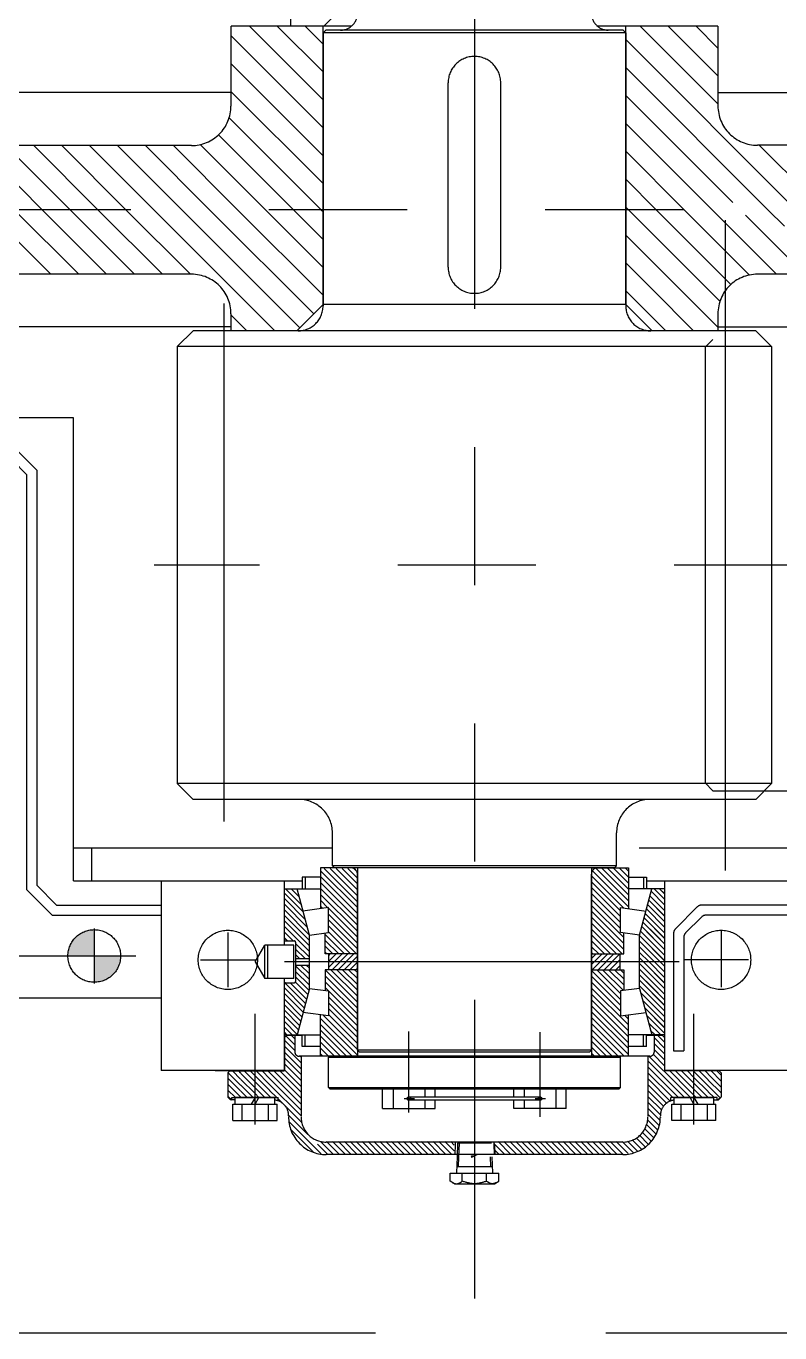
# Model space of a CAD drawing. Header units: millimetres. Extents: x 0 to 29400, y -802 to 20790.
# Drawn here: x 11122 to 11695, y 12708 to 13701 of the extents above; entities that cross this region are included whole.
import ezdxf

# ---------------------------------------------------------------- set-up
doc = ezdxf.new("R2010")
doc.units = ezdxf.units.MM
doc.header["$LTSCALE"] = 700
doc.linetypes.add('K', pattern=[2.5, 1.25, -0.25, 0.25, -0.25, 0.25, -0.25])
for name, color, linetype in [('02', 1, 'Continuous'), ('07', 6, 'K'), ('11', 3, 'Continuous')]:
    doc.layers.add(name, color=color, linetype=linetype)

# ---------------------------------------------------------------- blocks, each defined once
blk = doc.blocks.new('werwerwer')
at = {"layer": '07', "color": 6, "linetype": 'K'}
blk.add_line((7548.89, 10264.87), (12743.59, 10264.87), dxfattribs=at)
blk = doc.blocks.new('w34')
at = {"layer": '07', "linetype": 'K', "ltscale": 0.6}
h = blk.add_hatch(color=6, dxfattribs=at)
h.paths.add_polyline_path([(9464.8, 35231.27), (9484.8, 35231.27), (9484.8, 35251.27, 0.414214)])
h.paths.add_polyline_path([(9484.8, 35211.27, 0.414214), (9504.8, 35231.27), (9484.8, 35231.27)])
at = {"layer": '07', "color": 6, "linetype": 'K', "ltscale": 0.6}
for p, q in [((9773.7, 36247.93), (9773.7, 34970.96)), ((9633.97, 35956.75), (9633.97, 35937.75)), ((9684.64, 35963.25), (9659.24, 35937.75)), ((9588.68, 35937.77), (9588.68, 35877.05)), ((9680.23, 35937.77), (9588.71, 35937.77)), ((9602.68, 35937.77), (9658.69, 35881.77)), ((9623.9, 35937.77), (9658.69, 35902.98)), ((9680.23, 35937.77), (9633.97, 35937.77)), ((9645.11, 35937.77), (9658.69, 35924.19)), ((9658.69, 35726.29), (9658.71, 35937.79)), ((9658.69, 35932.77), (9660.69, 35934.77)), ((9886.69, 35934.77), (9660.69, 35934.77)), ((9913.42, 35937.77), (9867.15, 35937.77)), ((9958.71, 35937.77), (9867.15, 35937.77)), ((9888.69, 35932.77), (9886.69, 35934.77)), ((9888.69, 35726.27), (9888.71, 35937.77)), ((9899.67, 35937.77), (9958.7, 35878.74)), ((9920.88, 35937.77), (9958.71, 35899.95)), ((9942.09, 35937.77), (9958.71, 35921.16)), ((9958.71, 35937.77), (9958.7, 35877.27)), ((9588.68, 35930.57), (9658.69, 35860.55)), ((9888.69, 35932.77), (9658.69, 35932.77)), ((9658.69, 35932.77), (9658.69, 35725.27)), ((9888.69, 35932.77), (9888.69, 35725.27)), ((9888.7, 35927.52), (10017.95, 35798.27)), ((9773.7, 35914.77), (9773.7, 35914.77)), ((9588.68, 35909.35), (9658.69, 35839.34)), ((9888.7, 35906.31), (9996.74, 35798.27)), ((9753.7, 35754.77), (9753.7, 35894.77)), ((9793.7, 35754.77), (9793.7, 35894.77)), ((9588.68, 35887.27), (9242.83, 35887.27)), ((9588.68, 35888.14), (9658.69, 35818.13)), ((9888.7, 35885.1), (9970.1, 35803.7)), ((9958.7, 35887.27), (10559.55, 35887.27)), ((9587.36, 35868.24), (9657.33, 35798.27)), ((9579.21, 35855.18), (9636.12, 35798.27)), ((9888.7, 35863.89), (9954.32, 35798.27)), ((9558.68, 35847.05), (9363.13, 35847.07)), ((9396.4, 35847.07), (9445.2, 35798.27)), ((9417.62, 35847.07), (9466.41, 35798.27)), ((9438.83, 35847.06), (9487.62, 35798.27)), ((9460.05, 35847.06), (9508.84, 35798.27)), ((9481.27, 35847.06), (9530.05, 35798.27)), ((9502.48, 35847.05), (9551.26, 35798.27)), ((9523.7, 35847.05), (9572.48, 35798.27)), ((9544.91, 35847.05), (9593.69, 35798.27)), ((9565.37, 35847.8), (9614.9, 35798.27)), ((10473.7, 35847.27), (9988.7, 35847.27)), ((9990.17, 35847.27), (10039.17, 35798.27)), ((9888.7, 35842.68), (9933.1, 35798.27)), ((9888.7, 35821.46), (9911.89, 35798.27)), ((10562.55, 35798.27), (8614.34, 35798.27)), ((9402.77, 35798.27), (9451.77, 35749.27)), ((9423.99, 35798.27), (9472.99, 35749.27)), ((9445.2, 35798.27), (9494.2, 35749.27)), ((9466.41, 35798.27), (9515.41, 35749.27)), ((9487.62, 35798.27), (9536.62, 35749.27)), ((9508.84, 35798.27), (9557.84, 35749.27)), ((9530.05, 35798.27), (9622.05, 35706.27)), ((9551.26, 35798.27), (9640.97, 35708.57)), ((9572.48, 35798.27), (9651.58, 35719.17)), ((9593.69, 35798.27), (9658.69, 35733.27)), ((9614.9, 35798.27), (9658.69, 35754.49)), ((9636.12, 35798.27), (9658.69, 35775.7)), ((9657.33, 35798.27), (9658.69, 35796.91)), ((9888.7, 35800.25), (9890.68, 35798.27)), ((9890.68, 35798.27), (9960.22, 35728.73)), ((9911.89, 35798.27), (9968.61, 35741.56)), ((9933.1, 35798.27), (9982.71, 35748.67)), ((9954.32, 35798.27), (10003.32, 35749.27)), ((9996.74, 35798.27), (10009.25, 35785.77)), ((9964.33, 35790.27), (9964.33, 35296.16)), ((9979.58, 35794.22), (10024.53, 35749.27)), ((9888.7, 35779.04), (9947.6, 35720.13)), ((9888.69, 35757.83), (9908.67, 35737.85)), ((9558.69, 35749.27), (9363.12, 35749.27)), ((10473.7, 35749.27), (9988.7, 35749.27)), ((9888.69, 35736.62), (9919.04, 35706.27)), ((9908.67, 35737.85), (9940.25, 35706.27)), ((9583.19, 35726.97), (9583.19, 35333.32)), ((9658.69, 35726.29), (9638.69, 35706.29)), ((9888.69, 35726.27), (9658.69, 35726.29)), ((9773.7, 35734.77), (9773.7, 35734.77)), ((9888.69, 35726.27), (9908.69, 35706.27)), ((9964.19, 35726.97), (9964.19, 35333.32)), ((9588.69, 35719.27), (9588.69, 35706.27)), ((9588.69, 35718.42), (9600.84, 35706.27)), ((9947.6, 35720.13), (9958.69, 35709.04)), ((9958.69, 35719.27), (9958.69, 35706.27)), ((9588.69, 35709.27), (9246.27, 35709.27)), ((9559.89, 35706.27), (9547.89, 35694.27)), ((9987.5, 35706.27), (9559.89, 35706.27)), ((9958.69, 35706.27), (9588.69, 35706.27)), ((9958.69, 35709.27), (10559.55, 35709.27)), ((9987.5, 35706.27), (9999.5, 35694.27)), ((9954.92, 35699.77), (9948.92, 35693.77)), ((10970.3, 35699.77), (9954.92, 35699.77)), ((9999.5, 35694.27), (9547.89, 35694.27)), ((9547.89, 35694.27), (9547.89, 35362.27)), ((9948.92, 35693.77), (9948.92, 35362.77)), ((9999.5, 35694.27), (9999.5, 35362.27)), ((9469.05, 35640.27), (9238.97, 35640.27)), ((9469.05, 35288.27), (9469.05, 35640.27)), ((9422.91, 35607.67), (9433.4, 35597.18)), ((9426.1, 35615.37), (9441.1, 35600.37)), ((9433.4, 35597.18), (9433.4, 35281.78)), ((9441.1, 35600.37), (9441.1, 35284.97)), ((12760.38, 35528.27), (9530.22, 35528.27)), ((9999.5, 35362.27), (9547.89, 35362.27)), ((9547.89, 35362.27), (9559.89, 35350.27)), ((9948.92, 35362.77), (9954.92, 35356.77)), ((9999.5, 35362.27), (9987.5, 35350.27)), ((9987.5, 35350.27), (9559.89, 35350.27)), ((9954.92, 35356.77), (10443.8, 35356.77)), ((9665.74, 35299.77), (9665.74, 35324.77)), ((9881.64, 35299.77), (9881.64, 35324.77)), ((9665.74, 35313.27), (9469.05, 35313.27)), ((9482.59, 35313.27), (9482.59, 35288.27)), ((10423.8, 35313.27), (9881.64, 35313.27)), ((9656.73, 35298.27), (9656.73, 35267.18)), ((9862.59, 35298.27), (9656.73, 35298.27)), ((9881.64, 35299.77), (9665.74, 35299.77)), ((9665.74, 35299.77), (9667.24, 35298.27)), ((9880.14, 35298.27), (9667.24, 35298.27)), ((9684.79, 35298.27), (9684.79, 35155.4)), ((9862.59, 35298.27), (9890.65, 35298.27)), ((9862.59, 35298.27), (9862.59, 35155.4)), ((9881.64, 35299.77), (9880.14, 35298.27)), ((9890.65, 35298.27), (9890.65, 35267.18)), ((9469.05, 35288.27), (9642.84, 35288.27)), ((9535.55, 35288.27), (9535.55, 35144.27)), ((9629.2, 35288.27), (9629.2, 35239.54)), ((9656.73, 35291.1), (9642.84, 35291.1)), ((9642.84, 35291.1), (9642.84, 35282.4)), ((9645.15, 35291.1), (9645.15, 35282.4)), ((9656.73, 35296.03), (9684.73, 35268.02)), ((9656.73, 35291.54), (9684.73, 35263.53)), ((9659.61, 35297.64), (9684.73, 35272.51)), ((9664.1, 35297.64), (9684.73, 35277)), ((9668.59, 35297.64), (9684.73, 35281.49)), ((9673.08, 35297.64), (9684.73, 35285.98)), ((9677.57, 35297.64), (9684.73, 35290.47)), ((9682.06, 35297.64), (9684.79, 35294.91)), ((9684.73, 35159.77), (9684.73, 35293.47)), ((9862.59, 35296.71), (9890.65, 35268.65)), ((9862.65, 35159.77), (9862.65, 35293.47)), ((9862.65, 35292.16), (9887.17, 35267.64)), ((9866.16, 35297.64), (9890.65, 35273.14)), ((9870.65, 35297.64), (9890.65, 35277.63)), ((9875.14, 35297.64), (9890.65, 35282.12)), ((9879.63, 35297.64), (9890.65, 35286.61)), ((9884.12, 35297.64), (9890.65, 35291.1)), ((9888.61, 35297.64), (9890.65, 35295.59)), ((9890.65, 35291.1), (9904.54, 35291.1)), ((9902.24, 35291.1), (9902.24, 35282.4)), ((9904.54, 35291.1), (9904.54, 35282.4)), ((9904.54, 35288.27), (10418.93, 35288.27)), ((9918.2, 35288.27), (9918.2, 35144.27)), ((9452.91, 35262.27), (9433.4, 35281.78)), ((9456.1, 35269.97), (9441.1, 35284.97)), ((9629.23, 35239.54), (9629.23, 35282.4)), ((9629.23, 35282.4), (9656.73, 35282.4)), ((9629.23, 35279.07), (9643.58, 35264.72)), ((9630.15, 35282.4), (9642.06, 35270.48)), ((9634.39, 35282.4), (9640.54, 35276.24)), ((9638.63, 35282.4), (9639.02, 35282.01)), ((9648.23, 35247.1), (9638.92, 35282.4)), ((9656.73, 35287.05), (9684.73, 35259.04)), ((9656.73, 35282.56), (9684.73, 35254.55)), ((9862.65, 35287.67), (9884.66, 35265.67)), ((9862.65, 35283.18), (9884.66, 35261.18)), ((9862.65, 35278.69), (9884.66, 35256.69)), ((9918.15, 35282.4), (9890.65, 35282.4)), ((9899.15, 35247.1), (9908.46, 35282.4)), ((9907.93, 35280.39), (9918.22, 35270.1)), ((9907.93, 35280.39), (9918.15, 35270.16)), ((9910.16, 35282.4), (9918.22, 35274.34)), ((9910.16, 35282.4), (9918.15, 35274.41)), ((9914.4, 35282.4), (9918.22, 35278.59)), ((9914.4, 35282.4), (9918.15, 35278.65)), ((9456.1, 35269.97), (9535.55, 35269.97)), ((9629.23, 35274.83), (9645.1, 35258.96)), ((9629.23, 35270.59), (9646.62, 35253.2)), ((9656.73, 35278.07), (9684.73, 35250.06)), ((9656.73, 35273.58), (9662.38, 35267.93)), ((9656.73, 35269.09), (9658.41, 35267.41)), ((9862.65, 35274.2), (9884.66, 35252.2)), ((9862.65, 35269.71), (9887.15, 35245.21)), ((9905.27, 35270.32), (9918.22, 35257.37)), ((9905.27, 35270.32), (9918.15, 35257.44)), ((9906.16, 35273.67), (9918.22, 35261.62)), ((9906.16, 35273.67), (9918.15, 35261.68)), ((9907.04, 35277.03), (9918.22, 35265.86)), ((9907.04, 35277.03), (9918.15, 35265.92)), ((9926.47, 35251.93), (9943.05, 35268.51)), ((10351.3, 35269.97), (9946.58, 35269.97)), ((9452.91, 35262.27), (9535.55, 35262.27)), ((9629.23, 35266.35), (9648.14, 35247.43)), ((9629.23, 35262.1), (9648.23, 35243.1)), ((9662.73, 35267.97), (9643.32, 35265.42)), ((9662.73, 35249.01), (9662.73, 35267.97)), ((9662.73, 35267.58), (9684.73, 35245.57)), ((9662.73, 35263.09), (9684.73, 35241.08)), ((9662.73, 35258.6), (9684.73, 35236.59)), ((9862.65, 35265.22), (9887.15, 35240.72)), ((9862.65, 35260.73), (9887.15, 35236.23)), ((9884.66, 35249.01), (9884.66, 35267.97)), ((9884.66, 35267.97), (9904.06, 35265.42)), ((9902.62, 35260.24), (9918.22, 35244.65)), ((9902.62, 35260.24), (9916.14, 35246.72)), ((9903.5, 35263.6), (9918.22, 35248.89)), ((9903.5, 35263.6), (9918.15, 35248.95)), ((9904.39, 35266.96), (9918.22, 35253.13)), ((9904.39, 35266.96), (9918.15, 35253.19)), ((9934.17, 35248.74), (9946.24, 35260.81)), ((10351.3, 35262.27), (9949.77, 35262.27)), ((9484.8, 35252.1), (9484.8, 35210.44)), ((9586.3, 35249.1), (9586.3, 35207.44)), ((9629.23, 35257.86), (9648.23, 35238.86)), ((9629.23, 35253.62), (9648.23, 35234.62)), ((9629.23, 35249.38), (9635.89, 35242.71)), ((9648.23, 35247.1), (9662.73, 35249.01)), ((9660.23, 35232.84), (9660.23, 35248.68)), ((9662.73, 35254.11), (9684, 35232.84)), ((9662.73, 35249.62), (9679.51, 35232.84)), ((9862.65, 35256.24), (9886.06, 35232.84)), ((9862.65, 35251.75), (9881.57, 35232.84)), ((9899.15, 35247.1), (9884.66, 35249.01)), ((9887.15, 35232.84), (9887.15, 35248.68)), ((9899.96, 35250.17), (9918.22, 35231.92)), ((9899.96, 35250.17), (9904.24, 35245.89)), ((9900.85, 35253.53), (9918.22, 35236.16)), ((9900.85, 35253.53), (9908.21, 35246.17)), ((9901.73, 35256.89), (9918.22, 35240.4)), ((9901.73, 35256.89), (9912.18, 35246.44)), ((9925, 35248.61), (9925, 35159.19)), ((9961.1, 35250.77), (9961.1, 35207.44)), ((9607.16, 35226.84), (9614.49, 35239.54)), ((9636.49, 35239.54), (9614.49, 35239.54)), ((9614.49, 35214.14), (9614.49, 35239.54)), ((9616.49, 35239.54), (9616.49, 35214.14)), ((9629.23, 35245.13), (9631.65, 35242.71)), ((9630.23, 35242.71), (9636.83, 35242.71)), ((9636.49, 35214.14), (9636.49, 35239.54)), ((9637.83, 35241.71), (9637.83, 35211.96)), ((9637.83, 35240.78), (9648.23, 35230.38)), ((9648.23, 35206.57), (9648.23, 35247.1)), ((9660.23, 35247.63), (9675.02, 35232.84)), ((9660.23, 35243.14), (9670.53, 35232.84)), ((9660.23, 35238.65), (9666.04, 35232.84)), ((9862.65, 35247.26), (9877.08, 35232.84)), ((9862.65, 35242.77), (9872.59, 35232.84)), ((9899.15, 35206.57), (9899.15, 35247.1)), ((9899.15, 35246.74), (9918.22, 35227.67)), ((9899.15, 35246.74), (9900.27, 35245.62)), ((9899.15, 35242.49), (9914.81, 35226.84)), ((9899.15, 35242.49), (9914.81, 35226.84)), ((9900.27, 35245.62), (9918.15, 35227.74)), ((9904.24, 35245.89), (9918.15, 35231.98)), ((9908.21, 35246.17), (9918.15, 35236.22)), ((9912.18, 35246.44), (9918.15, 35240.47)), ((9916.14, 35246.72), (9918.15, 35244.71)), ((9932.7, 35245.42), (9932.7, 35159.19)), ((9390.97, 35231.27), (9516.33, 35231.27)), ((9637.83, 35236.53), (9645.03, 35229.34)), ((9637.83, 35232.29), (9640.78, 35229.34)), ((9637.83, 35229.34), (9648.23, 35229.34)), ((9660.23, 35234.16), (9661.55, 35232.84)), ((9684.73, 35232.84), (9660.23, 35232.84)), ((9663.03, 35222.75), (9673.11, 35232.84)), ((9663.03, 35227.24), (9668.62, 35232.84)), ((9663.03, 35231.73), (9664.13, 35232.84)), ((9663.03, 35220.84), (9663.03, 35232.84)), ((9665.6, 35220.84), (9677.6, 35232.84)), ((9670.09, 35220.84), (9682.09, 35232.84)), ((9674.58, 35220.84), (9684.73, 35230.99)), ((9862.65, 35238.28), (9868.1, 35232.84)), ((9862.65, 35233.79), (9863.61, 35232.84)), ((9862.65, 35232.84), (9887.15, 35232.84)), ((9862.65, 35224.8), (9870.68, 35232.84)), ((9862.65, 35229.29), (9866.19, 35232.84)), ((9863.17, 35220.84), (9875.17, 35232.84)), ((9867.66, 35220.84), (9879.66, 35232.84)), ((9872.15, 35220.84), (9884.15, 35232.84)), ((9884.35, 35220.84), (9884.35, 35232.84)), ((9899.15, 35238.25), (9910.57, 35226.84)), ((9899.15, 35238.25), (9910.57, 35226.84)), ((9899.15, 35234.01), (9906.33, 35226.84)), ((9899.15, 35234.01), (9906.33, 35226.84)), ((9899.15, 35229.77), (9902.08, 35226.84)), ((9899.15, 35229.77), (9902.08, 35226.84)), ((9565.47, 35228.27), (9607.14, 35228.27)), ((9607.16, 35226.84), (9614.49, 35214.14)), ((9929.14, 35226.84), (9629.23, 35226.84)), ((9637.83, 35224.34), (9648.23, 35224.34)), ((9637.83, 35223.81), (9648.23, 35213.41)), ((9637.83, 35219.56), (9648.23, 35209.16)), ((9641.54, 35224.34), (9648.23, 35217.65)), ((9645.78, 35224.34), (9648.23, 35221.89)), ((9684.73, 35220.84), (9660.23, 35220.84)), ((9660.23, 35220.84), (9660.23, 35204.99)), ((9660.23, 35220.69), (9684.73, 35196.18)), ((9664.57, 35220.84), (9684.73, 35200.67)), ((9669.06, 35220.84), (9684.73, 35205.16)), ((9673.55, 35220.84), (9684.73, 35209.65)), ((9678.04, 35220.84), (9684.73, 35214.14)), ((9679.07, 35220.84), (9684.73, 35226.5)), ((9682.53, 35220.84), (9684.73, 35218.63)), ((9683.56, 35220.84), (9684.73, 35222.01)), ((9862.59, 35220.84), (9887.15, 35220.84)), ((9862.65, 35220.32), (9884.66, 35198.31)), ((9866.63, 35220.84), (9884.66, 35202.8)), ((9871.12, 35220.84), (9886.98, 35204.97)), ((9875.61, 35220.84), (9887.15, 35209.29)), ((9876.64, 35220.84), (9884.35, 35228.55)), ((9880.1, 35220.84), (9887.15, 35213.78)), ((9881.13, 35220.84), (9884.35, 35224.06)), ((9884.59, 35220.84), (9887.15, 35218.27)), ((9887.15, 35220.84), (9887.15, 35204.99)), ((9899.15, 35225.52), (9917.84, 35206.83)), ((9899.15, 35225.52), (9918.22, 35206.46)), ((9899.15, 35221.28), (9913.28, 35207.15)), ((9899.15, 35221.28), (9918.22, 35202.22)), ((9902.08, 35226.84), (9918.15, 35210.77)), ((9902.08, 35226.84), (9918.22, 35210.7)), ((9906.33, 35226.84), (9918.15, 35215.01)), ((9906.33, 35226.84), (9918.22, 35214.95)), ((9910.57, 35226.84), (9918.15, 35219.25)), ((9910.57, 35226.84), (9918.22, 35219.19)), ((9914.81, 35226.84), (9918.15, 35223.49)), ((9914.81, 35226.84), (9918.22, 35223.43)), ((9981.94, 35228.27), (9932.7, 35228.27)), ((9636.49, 35214.14), (9614.49, 35214.14)), ((9629.2, 35214.14), (9629.2, 35144.27)), ((9629.23, 35171.27), (9629.23, 35214.14)), ((9629.65, 35210.77), (9645.23, 35195.19)), ((9630.23, 35210.96), (9636.83, 35210.96)), ((9633.7, 35210.96), (9646.11, 35198.55)), ((9637.59, 35211.31), (9647, 35201.91)), ((9637.83, 35215.32), (9647.88, 35205.26)), ((9660.23, 35216.2), (9684.73, 35191.69)), ((9660.23, 35211.71), (9684.73, 35187.2)), ((9862.65, 35215.83), (9884.66, 35193.82)), ((9862.65, 35211.34), (9884.66, 35189.33)), ((9899.15, 35217.04), (9918.22, 35197.98)), ((9899.15, 35217.04), (9908.73, 35207.47)), ((9899.15, 35212.8), (9918.22, 35193.73)), ((9899.15, 35212.8), (9904.17, 35207.78)), ((9535.55, 35199.27), (9410.05, 35199.27)), ((9629.23, 35206.95), (9644.34, 35191.83)), ((9629.23, 35202.71), (9643.46, 35188.48)), ((9648.23, 35206.57), (9638.92, 35171.27)), ((9648.23, 35206.57), (9662.73, 35204.66)), ((9660.23, 35207.22), (9684.73, 35182.71)), ((9662.73, 35204.66), (9662.73, 35185.7)), ((9662.73, 35200.23), (9684.73, 35178.22)), ((9862.65, 35206.85), (9890.65, 35178.85)), ((9862.65, 35202.36), (9890.65, 35174.36)), ((9899.15, 35206.57), (9884.66, 35204.66)), ((9884.66, 35204.66), (9884.66, 35185.7)), ((9899.15, 35208.55), (9918.22, 35189.49)), ((9899.15, 35208.55), (9899.61, 35208.1)), ((9899.15, 35206.57), (9908.46, 35171.27)), ((9899.61, 35208.1), (9918.15, 35189.55)), ((9899.96, 35203.5), (9918.15, 35185.31)), ((9899.96, 35203.5), (9918.22, 35185.25)), ((9904.17, 35207.78), (9918.15, 35193.8)), ((9908.73, 35207.47), (9918.15, 35198.04)), ((9913.28, 35207.15), (9918.15, 35202.28)), ((9917.84, 35206.83), (9918.15, 35206.52)), ((9629.23, 35198.46), (9642.57, 35185.12)), ((9629.23, 35194.22), (9641.69, 35181.76)), ((9629.23, 35189.98), (9640.8, 35178.4)), ((9662.73, 35195.74), (9684.73, 35173.73)), ((9662.73, 35191.25), (9684.73, 35169.24)), ((9862.65, 35197.87), (9890.65, 35169.87)), ((9862.65, 35193.38), (9890.65, 35165.38)), ((9901.48, 35197.74), (9918.15, 35181.07)), ((9901.48, 35197.74), (9918.22, 35181.01)), ((9903, 35191.98), (9918.15, 35176.83)), ((9903, 35191.98), (9918.22, 35176.76)), ((9606.97, 35103.15), (9606.99, 35187.26)), ((9629.23, 35185.74), (9639.92, 35175.05)), ((9629.23, 35181.49), (9639.03, 35171.69)), ((9662.73, 35185.7), (9643.32, 35188.25)), ((9656.73, 35155.4), (9656.73, 35186.49)), ((9656.73, 35183.78), (9684.73, 35155.77)), ((9656.73, 35179.29), (9680.62, 35155.4)), ((9658.78, 35186.22), (9684.73, 35160.26)), ((9662.73, 35186.76), (9684.73, 35164.75)), ((9862.65, 35188.89), (9890.65, 35160.89)), ((9862.65, 35184.4), (9890.65, 35156.4)), ((9862.65, 35179.91), (9887.16, 35155.4)), ((9884.66, 35185.7), (9904.06, 35188.25)), ((9887.87, 35186.12), (9890.65, 35183.34)), ((9890.65, 35155.4), (9890.65, 35186.49)), ((9904.52, 35186.22), (9918.15, 35172.58)), ((9904.52, 35186.22), (9918.22, 35172.52)), ((9906.04, 35180.46), (9915.22, 35171.27)), ((9906.04, 35180.46), (9915.22, 35171.27)), ((9940.43, 35103.15), (9940.41, 35187.26)), ((9629.23, 35177.25), (9635.21, 35171.27)), ((9629.23, 35173.01), (9630.96, 35171.27)), ((9629.23, 35171.27), (9656.73, 35171.27)), ((9630.78, 35170.87), (9629.28, 35169.37)), ((9629.28, 35169.37), (9629.28, 35144.37)), ((9630.33, 35170.7), (9637.2, 35163.83)), ((9642.84, 35170.87), (9630.78, 35170.87)), ((9634.27, 35171.25), (9637.2, 35168.32)), ((9637.2, 35170.87), (9637.2, 35158.27)), ((9642.84, 35162.57), (9642.84, 35171.27)), ((9645.15, 35162.57), (9645.15, 35171.27)), ((9656.73, 35174.8), (9676.13, 35155.4)), ((9656.73, 35170.3), (9671.64, 35155.4)), ((9723.89, 35112.33), (9723.89, 35173.95)), ((9823.49, 35173.47), (9823.49, 35109.02)), ((9862.65, 35175.42), (9882.67, 35155.4)), ((9862.65, 35170.93), (9878.18, 35155.4)), ((9918.15, 35171.27), (9890.65, 35171.27)), ((9902.24, 35162.57), (9902.24, 35171.27)), ((9904.54, 35162.57), (9904.54, 35171.27)), ((9916.63, 35170.87), (9904.54, 35170.87)), ((9907.56, 35174.69), (9910.98, 35171.27)), ((9907.56, 35174.69), (9910.98, 35171.27)), ((9910.2, 35170.87), (9910.2, 35158.27)), ((9910.2, 35169.22), (9918.13, 35161.29)), ((9912.66, 35171.25), (9918.13, 35165.78)), ((9918.13, 35169.37), (9916.63, 35170.87)), ((9918.13, 35169.37), (9918.13, 35144.37)), ((9629.28, 35167.26), (9637.2, 35159.34)), ((9629.28, 35162.77), (9641.95, 35150.1)), ((9656.73, 35162.57), (9642.84, 35162.57)), ((9656.73, 35165.81), (9667.15, 35155.4)), ((9656.73, 35161.32), (9662.65, 35155.4)), ((9862.65, 35166.44), (9873.69, 35155.4)), ((9862.65, 35161.95), (9869.2, 35155.4)), ((9904.54, 35162.57), (9890.65, 35162.57)), ((9910.2, 35164.73), (9918.13, 35156.8)), ((9910.2, 35160.24), (9918.13, 35152.31)), ((9925, 35159.19), (9932.7, 35159.19)), ((9629.28, 35158.28), (9641.95, 35145.61)), ((9629.28, 35153.79), (9641.95, 35141.12)), ((9629.28, 35149.3), (9641.95, 35136.63)), ((9663.37, 35155.07), (9640.39, 35155.07)), ((9663.37, 35155.07), (9640.4, 35155.07)), ((9641.09, 35155.45), (9641.95, 35154.59)), ((9641.95, 35155.07), (9641.95, 35109.25)), ((9656.73, 35156.83), (9658.16, 35155.4)), ((9656.73, 35155.4), (9890.65, 35155.4)), ((9662.69, 35154.4), (9663.69, 35155.4)), ((9662.69, 35154.4), (9884.69, 35154.4)), ((9662.69, 35131.4), (9662.69, 35154.4)), ((9862.65, 35157.46), (9864.71, 35155.4)), ((9884.71, 35154.33), (9883.71, 35155.33)), ((9907, 35155.07), (9883.96, 35155.07)), ((9884.69, 35131.4), (9884.69, 35154.4)), ((9905.45, 35155.07), (9905.45, 35109.25)), ((9905.45, 35151.52), (9929.4, 35127.57)), ((9906.01, 35155.45), (9929.4, 35132.06)), ((9909.41, 35156.54), (9918.13, 35147.82)), ((9629.2, 35144.27), (9535.55, 35144.27)), ((9576.69, 35144.27), (9596.98, 35144.27)), ((9586.2, 35142.37), (9587.7, 35143.87)), ((9586.2, 35142.37), (9586.2, 35123.87)), ((9586.61, 35142.58), (9596, 35133.19)), ((9587.7, 35143.87), (9587.7, 35144.27)), ((9587.7, 35143.87), (9628.78, 35143.87)), ((9589.81, 35143.87), (9596, 35137.68)), ((9594.3, 35143.87), (9596, 35142.17)), ((9596.2, 35141.97), (9606.98, 35131.19)), ((9598.79, 35143.87), (9606.98, 35135.68)), ((9603.28, 35143.87), (9606.98, 35140.17)), ((9606.98, 35140.17), (9618.2, 35128.95)), ((9607.77, 35143.87), (9618.2, 35133.44)), ((9612.26, 35143.87), (9618.2, 35137.93)), ((9616.75, 35143.87), (9618.2, 35142.42)), ((9616.98, 35144.27), (9629.27, 35144.27)), ((9618, 35142.62), (9641.95, 35118.67)), ((9621.24, 35143.87), (9641.95, 35123.16)), ((9625.73, 35143.87), (9641.95, 35127.65)), ((9629.28, 35144.81), (9641.95, 35132.14)), ((9905.45, 35147.03), (9928.81, 35123.67)), ((9905.45, 35142.53), (9924.32, 35123.67)), ((10011.85, 35144.27), (9918.2, 35144.27)), ((9959.7, 35143.87), (9918.63, 35143.87)), ((9922.08, 35143.87), (9929.4, 35136.55)), ((9926.57, 35143.87), (9929.4, 35141.04)), ((9929.2, 35141.24), (9940.43, 35130.01)), ((9931.06, 35143.87), (9940.43, 35134.5)), ((9935.55, 35143.87), (9940.42, 35138.99)), ((9940.04, 35143.87), (9940.42, 35143.49)), ((9940.42, 35143.49), (9951.2, 35132.71)), ((9944.53, 35143.87), (9951.2, 35137.2)), ((9949.02, 35143.87), (9951.2, 35141.69)), ((9951.4, 35141.49), (9961, 35131.89)), ((9953.51, 35143.87), (9961, 35136.38)), ((9958, 35143.87), (9961, 35140.87)), ((9959.7, 35143.87), (9959.7, 35144.27)), ((9961.2, 35142.37), (9959.7, 35143.87)), ((9961.2, 35142.37), (9961.2, 35124.17)), ((9586.4, 35138.3), (9596, 35128.7)), ((9586.4, 35133.81), (9596, 35124.21)), ((9596.2, 35137.48), (9606.98, 35126.7)), ((9596.2, 35132.99), (9605.47, 35123.72)), ((9606.98, 35135.68), (9618.2, 35124.46)), ((9606.98, 35131.19), (9614.46, 35123.71)), ((9618, 35138.13), (9641.95, 35114.18)), ((9618, 35133.64), (9641.95, 35109.69)), ((9662.69, 35131.4), (9884.69, 35131.4)), ((9663.69, 35130.4), (9662.69, 35131.4)), ((9663.69, 35130.4), (9883.69, 35130.4)), ((9703.9, 35115.4), (9703.9, 35130.4)), ((9711.89, 35130.4), (9711.89, 35115.4)), ((9735.89, 35130.4), (9735.89, 35124.23)), ((9743.88, 35124.23), (9743.88, 35130.4)), ((9803.5, 35124.23), (9803.5, 35130.4)), ((9811.49, 35130.4), (9811.49, 35124.23)), ((9835.49, 35130.4), (9835.49, 35115.4)), ((9843.48, 35115.4), (9843.48, 35130.4)), ((9884.69, 35131.4), (9883.69, 35130.4)), ((9905.45, 35138.04), (9922.79, 35120.71)), ((9905.45, 35133.55), (9919.94, 35119.06)), ((9929.2, 35136.75), (9940.43, 35125.52)), ((9929.2, 35132.26), (9937.74, 35123.71)), ((9940.42, 35138.99), (9951.2, 35128.22)), ((9940.43, 35134.5), (9951.2, 35123.73)), ((9940.43, 35130.01), (9946.72, 35123.72)), ((9951.4, 35137), (9961, 35127.4)), ((9951.4, 35132.51), (9960.37, 35123.54)), ((9588.2, 35121.87), (9586.2, 35123.87)), ((9586.4, 35129.32), (9592.05, 35123.67)), ((9586.4, 35124.83), (9589.5, 35121.73)), ((9591.88, 35121.87), (9588.2, 35121.87)), ((9589.3, 35121.67), (9589.3, 35123.67)), ((9589.3, 35123.67), (9624.5, 35123.67)), ((9622.08, 35123.71), (9591.88, 35123.72)), ((9591.88, 35118.72), (9591.88, 35123.72)), ((9596.2, 35128.5), (9600.98, 35123.72)), ((9596.2, 35124.01), (9596.49, 35123.72)), ((9606.98, 35123.72), (9604.09, 35118.72)), ((9606.98, 35126.7), (9609.96, 35123.71)), ((9606.98, 35118.72), (9609.87, 35123.71)), ((9618, 35129.15), (9623.48, 35123.67)), ((9618, 35124.66), (9618.99, 35123.67)), ((9622.08, 35118.71), (9622.08, 35123.71)), ((9624.5, 35121.17), (9624.5, 35123.67)), ((9624.5, 35122.65), (9642.53, 35104.62)), ((9720.19, 35122.9), (9728.12, 35122.9)), ((9723.89, 35124.23), (9823.49, 35124.23)), ((9823.49, 35121.57), (9723.89, 35121.57)), ((9735.89, 35121.57), (9735.89, 35115.4)), ((9743.88, 35115.4), (9743.88, 35121.57)), ((9803.5, 35115.4), (9803.5, 35121.57)), ((9811.49, 35121.57), (9811.49, 35115.4)), ((9819.78, 35122.9), (9827.72, 35122.9)), ((9905.45, 35129.06), (9917.68, 35116.84)), ((9905.45, 35124.57), (9916, 35114.03)), ((9905.45, 35120.08), (9915.04, 35110.49)), ((9958.1, 35123.67), (9922.9, 35123.67)), ((9922.9, 35121.17), (9922.9, 35123.67)), ((9925.33, 35123.71), (9955.53, 35123.72)), ((9925.33, 35118.71), (9925.33, 35123.71)), ((9929.2, 35127.77), (9933.25, 35123.71)), ((9940.43, 35118.72), (9937.54, 35123.71)), ((9940.43, 35125.52), (9942.23, 35123.72)), ((9940.43, 35123.72), (9943.32, 35118.72)), ((9951.4, 35128.02), (9955.75, 35123.67)), ((9955.53, 35118.72), (9955.53, 35123.72)), ((9955.53, 35121.87), (9959.2, 35121.87)), ((9958.1, 35121.67), (9958.1, 35123.67)), ((9958.72, 35121.87), (9961.2, 35124.17)), ((9959.2, 35121.87), (9961.2, 35123.87)), ((9590.21, 35106.22), (9590.21, 35118.72)), ((9590.21, 35118.72), (9623.74, 35118.71)), ((9596.98, 35118.72), (9596.97, 35106.22)), ((9616.98, 35118.71), (9616.97, 35106.21)), ((9623.74, 35106.21), (9623.74, 35118.71)), ((9632.39, 35110.27), (9647.02, 35095.64)), ((9703.9, 35115.4), (9743.88, 35115.4)), ((9843.48, 35115.4), (9803.5, 35115.4)), ((9905.45, 35115.59), (9914.79, 35106.25)), ((9905.45, 35111.1), (9914.13, 35102.43)), ((9923.66, 35118.71), (9957.19, 35118.72)), ((9923.67, 35106.21), (9923.66, 35118.71)), ((9930.43, 35118.71), (9930.43, 35106.21)), ((9950.43, 35118.72), (9950.43, 35106.22)), ((9957.2, 35106.22), (9957.19, 35118.72)), ((9590.21, 35106.22), (9623.74, 35106.21)), ((9632.45, 35108.87), (9632.45, 35108.59)), ((9632.71, 35105.46), (9657.16, 35081.01)), ((9903.06, 35100.02), (9909.96, 35093.13)), ((9904.44, 35103.14), (9911.65, 35095.93)), ((9905.29, 35106.78), (9913.05, 35099.02)), ((9914.95, 35108.87), (9914.95, 35108.59)), ((9957.2, 35106.22), (9923.67, 35106.21)), ((9634.17, 35099.51), (9651.21, 35082.47)), ((9656.75, 35090.4), (9666.4, 35080.75)), ((9886.45, 35089.87), (9660.95, 35089.87)), ((9661.39, 35090.25), (9670.89, 35080.75)), ((9665.88, 35090.25), (9675.38, 35080.75)), ((9670.37, 35090.25), (9679.87, 35080.75)), ((9674.86, 35090.25), (9684.36, 35080.75)), ((9679.35, 35090.25), (9688.85, 35080.75)), ((9683.84, 35090.25), (9693.34, 35080.75)), ((9688.33, 35090.25), (9697.83, 35080.75)), ((9692.82, 35090.25), (9702.32, 35080.75)), ((9697.31, 35090.25), (9706.81, 35080.75)), ((9701.8, 35090.25), (9711.3, 35080.75)), ((9706.29, 35090.25), (9715.79, 35080.75)), ((9710.78, 35090.25), (9720.28, 35080.75)), ((9715.27, 35090.25), (9724.77, 35080.75)), ((9719.76, 35090.25), (9729.26, 35080.75)), ((9724.25, 35090.25), (9733.75, 35080.75)), ((9728.74, 35090.25), (9738.24, 35080.75)), ((9733.23, 35090.25), (9742.73, 35080.75)), ((9737.72, 35090.25), (9747.22, 35080.75)), ((9742.21, 35090.25), (9751.71, 35080.75)), ((9746.7, 35090.25), (9756.2, 35080.75)), ((9751.19, 35090.25), (9758.21, 35083.23)), ((9755.68, 35090.25), (9758.35, 35087.59)), ((9759, 35089.87), (9759, 35088.07)), ((9788.4, 35089.87), (9788.4, 35088.07)), ((9791.6, 35090.25), (9801.1, 35080.75)), ((9796.09, 35090.25), (9805.59, 35080.75)), ((9800.58, 35090.25), (9810.08, 35080.75)), ((9805.07, 35090.25), (9814.57, 35080.75)), ((9809.56, 35090.25), (9819.06, 35080.75)), ((9814.05, 35090.25), (9823.55, 35080.75)), ((9818.54, 35090.25), (9828.04, 35080.75)), ((9823.03, 35090.25), (9832.53, 35080.75)), ((9827.52, 35090.25), (9837.02, 35080.75)), ((9832.01, 35090.25), (9841.51, 35080.75)), ((9836.5, 35090.25), (9846, 35080.75)), ((9840.99, 35090.25), (9850.49, 35080.75)), ((9845.48, 35090.25), (9854.98, 35080.75)), ((9849.97, 35090.25), (9859.47, 35080.75)), ((9854.46, 35090.25), (9863.96, 35080.75)), ((9858.95, 35090.25), (9868.45, 35080.75)), ((9863.44, 35090.25), (9872.94, 35080.75)), ((9867.93, 35090.25), (9877.43, 35080.75)), ((9872.42, 35090.25), (9881.92, 35080.75)), ((9876.91, 35090.25), (9886.41, 35080.75)), ((9881.4, 35090.25), (9890.6, 35081.06)), ((9885.89, 35090.25), (9894.29, 35081.85)), ((9890.04, 35090.59), (9897.61, 35083.03)), ((9893.51, 35091.61), (9900.61, 35084.52)), ((9896.49, 35093.12), (9903.33, 35086.29)), ((9899.06, 35095.04), (9905.79, 35088.32)), ((9901.26, 35097.34), (9908, 35090.6)), ((9654.45, 35088.21), (9661.91, 35080.75)), ((9886.45, 35080.37), (9660.95, 35080.37)), ((9759, 35088.07), (9758.76, 35080.37)), ((9760.82, 35089.1), (9760.47, 35078.67)), ((9786.56, 35089.1), (9760.82, 35089.1)), ((9761.98, 35089.1), (9761.63, 35078.67)), ((9788.4, 35088.96), (9788.91, 35088.45)), ((9788.4, 35088.07), (9788.64, 35080.37)), ((9789.03, 35088.07), (9789.27, 35080.37)), ((9789.04, 35088.33), (9796.61, 35080.75)), ((9789.18, 35083.69), (9792.12, 35080.75)), ((9760.47, 35078.67), (9760.09, 35066.53)), ((9760.24, 35071.17), (9787.15, 35071.17)), ((9761.63, 35078.67), (9761.4, 35071.17)), ((9785.75, 35078.67), (9785.98, 35071.17)), ((9786.91, 35078.67), (9787.29, 35066.53)), ((9755.24, 35060.05), (9755.24, 35066.17)), ((9755.24, 35066.17), (9792.14, 35066.17)), ((9758.49, 35058.17), (9755.24, 35060.05)), ((9760.09, 35066.17), (9760.09, 35066.53)), ((9764.47, 35060.05), (9764.47, 35066.17)), ((9782.92, 35060.05), (9782.92, 35066.17)), ((9787.29, 35066.17), (9787.29, 35066.53)), ((9788.89, 35058.17), (9792.14, 35060.05)), ((9792.14, 35060.05), (9792.14, 35066.17)), ((9758.49, 35058.17), (9788.89, 35058.17))]:
    blk.add_line(p, q, dxfattribs=at)
at = {"layer": '07', "color": 6, "linetype": 'K'}
for p, q in [((9684.73, 35159.77), (9686.23, 35158.27)), ((9862.65, 35159.77), (9684.73, 35159.77)), ((9862.65, 35159.77), (9861.15, 35158.27)), ((9861.15, 35158.27), (9686.23, 35158.27))]:
    blk.add_line(p, q, dxfattribs=at)
at = {"layer": '07', "color": 6, "linetype": 'K', "ltscale": 0.6}
for centre, radius in [((9484.8, 35231.27), 20), ((9586.3, 35228.27), 22.5), ((9961.1, 35228.27), 22.5), ((9723.89, 35122.9), 1.33), ((9823.49, 35122.9), 1.33)]:
    blk.add_circle(centre, radius, dxfattribs=at)
for centre, radius, start, end in [((9672.03, 35947.47), 12.7, 270, 0), ((9875.35, 35947.47), 12.7, 180, 270), ((9773.7, 35894.77), 20, 90, 180), ((9773.7, 35894.77), 20, 0, 90), ((9558.68, 35877.05), 30, 269.99264, 0.00356), ((9988.7, 35877.27), 30, 179.99644, 270), ((9558.69, 35719.27), 30, 0.00368, 90), ((9773.7, 35754.77), 20, 180, 270), ((9773.7, 35754.77), 20, 270, 0), ((9988.69, 35719.27), 30, 90, 179.99632), ((9639.69, 35725.27), 19, 270, 0), ((9907.69, 35725.27), 19, 180, 270), ((9640.26, 35324.79), 25.49, 359.96713, 89.80774), ((9907.13, 35324.79), 25.49, 90.19226, 180.03287), ((9679.93, 35293.47), 4.8, 0, 90), ((9867.45, 35293.47), 4.8, 90, 180), ((9946.58, 35264.97), 5, 90, 135), ((9949.77, 35257.27), 5, 90, 135), ((9930, 35248.39), 5, 135, 180), ((9937.7, 35245.2), 5, 135, 180), ((9630.23, 35243.71), 1, 180, 270), ((9636.83, 35241.71), 1, 0, 90), ((9636.83, 35241.71), 1, 0, 90), ((9630.23, 35209.96), 1, 90, 180), ((9630.23, 35209.96), 1, 90, 180), ((9636.83, 35211.96), 1, 270, 0), ((9640.4, 35158.27), 3.2, 180, 270), ((9907, 35158.27), 3.2, 270, 0), ((9628.78, 35144.37), 0.5, 270, 0), ((9918.63, 35144.37), 0.5, 180, 270), ((9620.46, 35109.87), 12, 359.12285, 82.2415), ((9926.95, 35109.87), 12, 97.7585, 180.87715), ((9660.95, 35108.87), 28.5, 179.12285, 270), ((9660.95, 35108.87), 19, 180, 270), ((9886.45, 35108.87), 28.5, 270, 0.87715), ((9886.45, 35108.87), 19, 270, 0)]:
    blk.add_arc(centre, radius, start, end, dxfattribs=at)
for points in [[(9756.87, 35059.11), (9759.85, 35058.17), (9764.47, 35060.05)], [(9782.92, 35060.05), (9773.69, 35058.17), (9764.47, 35060.05)], [(9790.52, 35059.11), (9787.53, 35058.17), (9782.92, 35060.05)]]:
    blk.add_spline(points, degree=3, dxfattribs=at)
blk.add_solid([(9771.35, 35077.65), (9776.79, 35080.37), (9770.76, 35079.56)], dxfattribs=at)

msp = doc.modelspace()

# ---------------------------------------------------------------- block references
at = {"layer": '02', "ltscale": 1.166667}
msp.add_blockref('w34', (1688.83, -22236.93), dxfattribs=at)
at = {"layer": '11', "color": 3, "linetype": 'Continuous', "ltscale": 1.166667}
msp.add_blockref('werwerwer', (-536.53, 2443.08), dxfattribs=at)

doc.saveas('drawing.dxf')
